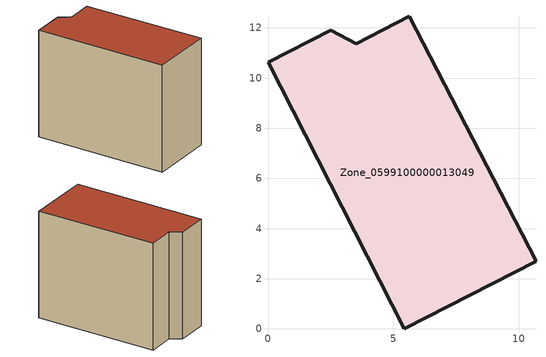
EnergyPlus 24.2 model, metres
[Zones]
Zone_0599100000013049
 floor ground (C_G): 5.44,0 0,10.64 2.5,11.9 3.51,11.38 5.63,12.47 10.69,2.7 z0
 wall outside (C_F): 5.63,12.47 3.51,11.38 2.5,11.9 0,10.64 5.44,0 10.69,2.7 5.63,12.47 z0:9.69
 roof outside (C_R): 5.44,0 10.69,2.7 5.63,12.47 3.51,11.38 2.5,11.9 0,10.64 z9.69
[BUILDING]
Pand.0599100000013049: North Axis=0; Terrain=City; Loads Convergence Tolerance Value=0.04; Temperature Convergence Tolerance Value=0.4; Solar Distribution=FullExterior; Maximum Number of Warmup Days=25; Minimum Number of Warmup Days=1
[Site:Location]
Rotterdam.The.Hague.AP_ZH_NLD Design_Conditions: Latitude=51.96; Longitude=4.45; Time Zone=1; Elevation=-4.5
[SITE:GROUNDTEMPERATURE:BUILDINGSURFACE]
18, 18, 18, 18, 18, 18, 18, 18, 18, 18, 18, 18
[MATERIAL] Thermal Absorptance=0.9; Solar Absorptance=0.7; Visible Absorptance=0.7
Name | Roughness | Thickness | Conductivity | Density | Specific Heat
G.TI.1946 | MediumSmooth | 0.15 | 1 | 540 | 1210
F.TI.1946 | Rough | 0.3 | 0.857143 | 1920 | 840
R.TI.1946 | MediumRough | 0.2 | 0.1 | 1500 | 1000
[CONSTRUCTION]
C_G: G.TI.1946
C_F: F.TI.1946
C_R: R.TI.1946
[ZONE]
Zone_0599100000013049: Type=1; Multiplier=1; Ceiling Height=Autocalculate; Volume=Autocalculate; Floor Area=autocalculate; Part of Total Floor Area=Yes
[ZONEINFILTRATION:DESIGNFLOWRATE]
Infil_Zone_0599100000013049: Zone or ZoneList or Space or SpaceList=Zone_0599100000013049; Schedule=AlwaysOn; Design Flow Rate Calculation Method=Flow/Area; Flow Rate per Floor Area=0.003; Constant Term Coefficient=1; Temperature Term Coefficient=0; Velocity Term Coefficient=0; Velocity Squared Term Coefficient=0
[HVACTEMPLATE:ZONE:IDEALLOADSAIRSYSTEM]
Zone_0599100000013049: Maximum Heating Supply Air Temperature=50; Minimum Cooling Supply Air Temperature=13; Maximum Heating Supply Air Humidity Ratio=0.0156; Minimum Cooling Supply Air Humidity Ratio=0.0077; Heating Limit=NoLimit; Cooling Limit=NoLimit; Dehumidification Control Type=ConstantSensibleHeatRatio; Cooling Sensible Heat Ratio=0.7; Dehumidification Setpoint=60; Humidification Control Type=None; Humidification Setpoint=30; Outdoor Air Method=None; Outdoor Air Flow Rate per Person=0.00944; Outdoor Air Flow Rate per Zone Floor Area=0; Outdoor Air Flow Rate per Zone=0; Demand Controlled Ventilation Type=None; Outdoor Air Economizer Type=NoEconomizer; Heat Recovery Type=None; Sensible Heat Recovery Effectiveness=0.7; Latent Heat Recovery Effectiveness=0.65
[ZONECONTROL:THERMOSTAT]
ThermostatControl_Zone_0599100000013049: Zone or ZoneList=Zone_0599100000013049; Control Type Schedule=DualSetpointControlType; Control 1=Thermostat_Zone_0599100000013049; Temperature Difference Between Cutout And Setpoint=0
[THERMOSTATSETPOINT:DUALSETPOINT]
Thermostat_Zone_0599100000013049: Heating Setpoint Temperature Schedule=HeatingSetpoint_Zone_0599100000013049; Cooling Setpoint Temperature Schedule=CoolingSetpoint_Zone_0599100000013049
[SCHEDULE:COMPACT]
HeatingSetpoint_Zone_0599100000013049: Through: 12/31, For: AllDays, Until: 24:00, 21
CoolingSetpoint_Zone_0599100000013049: Through: 12/31, For: AllDays, Until: 24:00, 24
DualSetpointControlType: Through: 12/31, For: AllDays, Until: 24:00, 4
AlwaysOn: Through: 12/31, For: AllDays, Until: 24:00, 1
